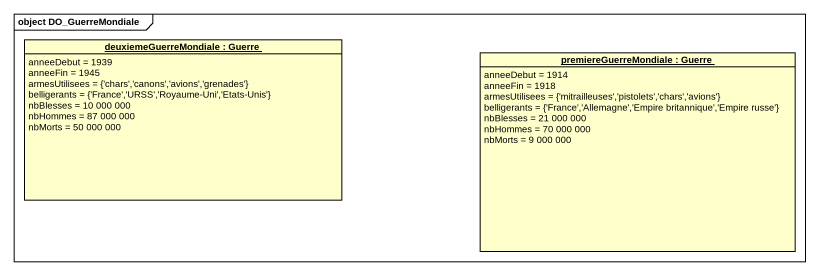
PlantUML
@startuml
mainframe object DO_GuerreMondiale
hide circle
hide empty members
object "deuxiemeGuerreMondiale : Guerre" as deuxiemeGuerreMondiale {
  anneeDebut = 1939
  anneeFin = 1945
  armesUtilisees = {'chars','canons','avions','grenades'}
  belligerants = {'France','URSS','Royaume-Uni','Etats-Unis'}
  nbBlesses = 10 000 000
  nbHommes = 87 000 000
  nbMorts = 50 000 000
}
object "premiereGuerreMondiale : Guerre" as premiereGuerreMondiale {
  anneeDebut = 1914
  anneeFin = 1918
  armesUtilisees = {'mitrailleuses','pistolets','chars','avions'}
  belligerants = {'France','Allemagne','Empire britannique','Empire russe'}
  nbBlesses = 21 000 000
  nbHommes = 70 000 000
  nbMorts = 9 000 000
}
@enduml
